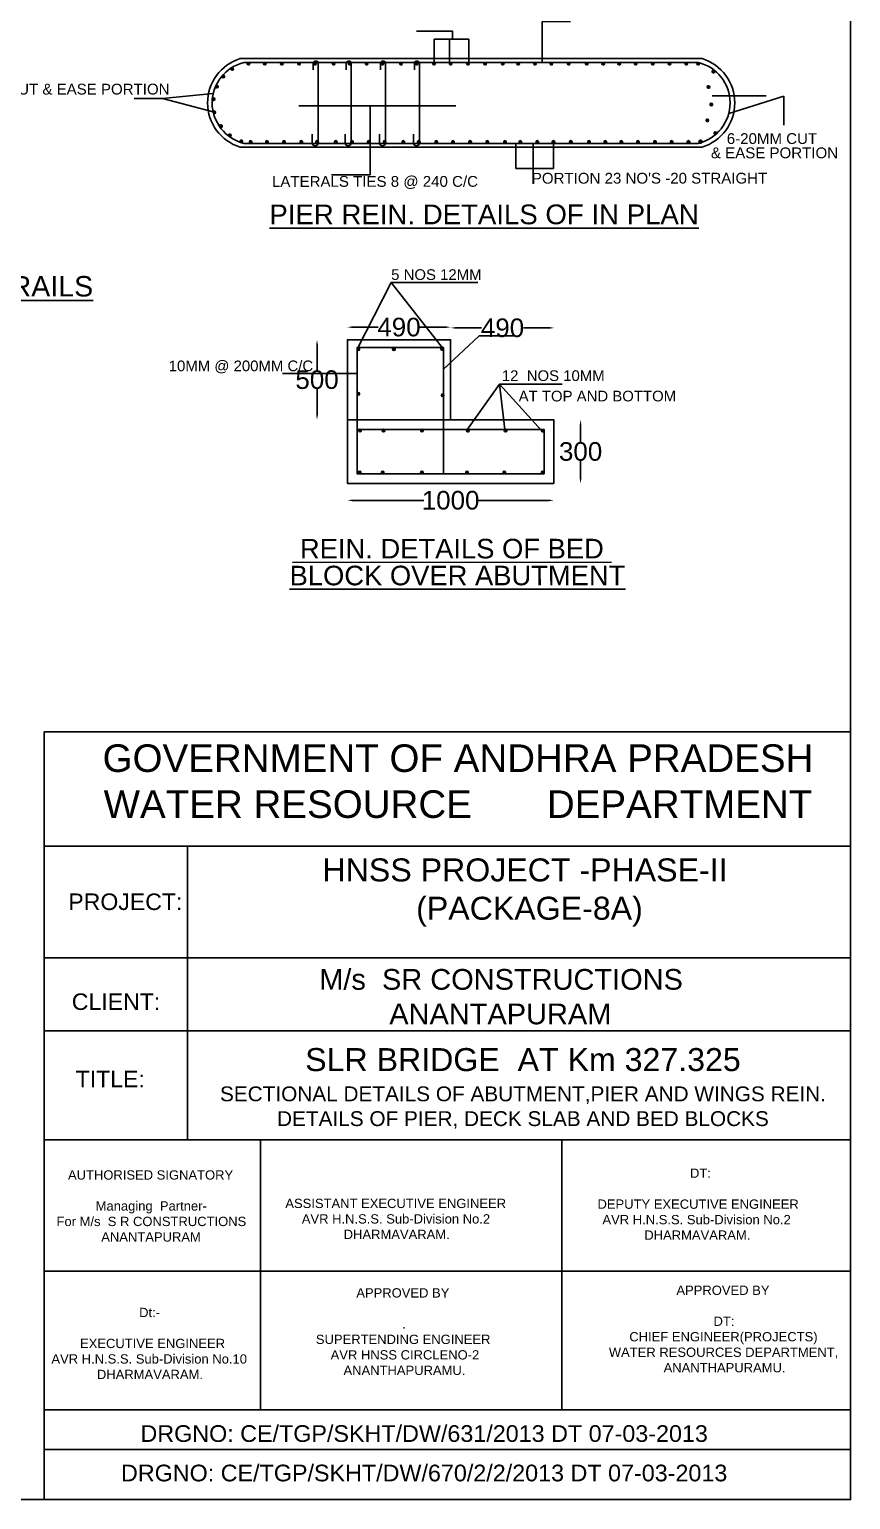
# Model space of a CAD drawing. Header units: inches. Extents: x 490680 to 509728, y -171190 to -158359.
# Drawn here: x 505311 to 509728, y -171190 to -163279 of the extents above; entities that cross this region are included whole.
import ezdxf

# ---------------------------------------------------------------- set-up
doc = ezdxf.new("R2010")
doc.units = ezdxf.units.IN
doc.header["$MEASUREMENT"] = 0
for name, color, linetype in [('DIMENSION', 7, 'Continuous'), ('DRAWING', 7, 'Continuous'), ('TEXT', 7, 'Continuous')]:
    doc.layers.add(name, color=color, linetype=linetype)
doc.styles.get("Standard").update_dxf_attribs({"font": 'arial.ttf'})
doc.dimstyles.new('ST100', dxfattribs={"dimtxt": 100, "dimasz": 25, "dimexe": 0, "dimexo": 300, "dimgap": 0.09, "dimtad": 0, "dimtih": 1, "dimtoh": 1, "dimdec": 0, "dimzin": 0, "dimdsep": 46, "dimtxsty": 'Standard', "dimcen": 0, "dimse1": 1, "dimse2": 1, "dimadec": 0, "dimazin": 0, "dimtfac": 1, "dimtdec": 0, "dimtofl": 0, "dimtmove": 0, "dimatfit": 3, "dimfxl": 2000, "dimtolj": 1, "dimtzin": 0, "dimarcsym": 0})

# ---------------------------------------------------------------- blocks, each defined once
blk = doc.blocks.new('*D102')
at = {"layer": 'Defpoints', "color": 0, "ltscale": 0.4, "transparency": 16777216}
for p in [(507021.5, -164949.5), (507576.8, -164881.5), (507576.8, -164949.5)]:
    blk.add_point(p, dxfattribs=at)
at = {"layer": 'DIMENSION', "color": 0, "lineweight": -2, "ltscale": 0.4, "transparency": 16777216}
for p, q in [((507046.5, -164881.5), (507186.7, -164881.5)), ((507551.8, -164881.5), (507411.5, -164881.5))]:
    blk.add_line(p, q, dxfattribs=at)
at = {"layer": 'DIMENSION', "color": 0, "ltscale": 0.4, "transparency": 16777216}
for points in [[(507046.5, -164877.3), (507046.5, -164885.7), (507021.5, -164881.5)], [(507551.8, -164877.3), (507551.8, -164885.7), (507576.8, -164881.5)]]:
    blk.add_solid(points, dxfattribs=at)
at = {"layer": 'DIMENSION', "color": 0, "ltscale": 0.4, "transparency": 16777216, "insert": (507299.1, -164881.5), "char_height": 100, "attachment_point": 5}
blk.add_mtext('\\A1;490', dxfattribs=at)
blk = doc.blocks.new('*D101')
at = {"layer": 'Defpoints', "color": 0, "ltscale": 0.4, "transparency": 16777216}
for p in [(507576.8, -164949.5), (508135.4, -164885.3), (508135.4, -164949.5)]:
    blk.add_point(p, dxfattribs=at)
at = {"layer": 'DIMENSION', "color": 0, "lineweight": -2, "ltscale": 0.4, "transparency": 16777216}
for p, q in [((507601.8, -164885.3), (507743.6, -164885.3)), ((508110.4, -164885.3), (507968.5, -164885.3))]:
    blk.add_line(p, q, dxfattribs=at)
at = {"layer": 'DIMENSION', "color": 0, "ltscale": 0.4, "transparency": 16777216}
for points in [[(507601.8, -164881.2), (507601.8, -164889.5), (507576.8, -164885.3)], [(508110.4, -164881.2), (508110.4, -164889.5), (508135.4, -164885.3)]]:
    blk.add_solid(points, dxfattribs=at)
at = {"layer": 'DIMENSION', "color": 0, "ltscale": 0.4, "transparency": 16777216, "insert": (507856.1, -164885.3), "char_height": 100, "attachment_point": 5}
blk.add_mtext('\\A1;490', dxfattribs=at)
blk = doc.blocks.new('*D103')
at = {"layer": 'Defpoints', "color": 0, "ltscale": 0.4, "transparency": 16777216}
for p in [(507021.5, -164949.5), (506858.3, -165379.3), (507021.5, -165379.3)]:
    blk.add_point(p, dxfattribs=at)
at = {"layer": 'DIMENSION', "color": 0, "lineweight": -2, "ltscale": 0.4, "transparency": 16777216}
for p, q in [((506858.3, -164974.5), (506858.3, -165113.2)), ((506858.3, -165354.3), (506858.3, -165215.5))]:
    blk.add_line(p, q, dxfattribs=at)
at = {"layer": 'DIMENSION', "color": 0, "ltscale": 0.4, "transparency": 16777216}
for points in [[(506854.1, -164974.5), (506862.4, -164974.5), (506858.3, -164949.5)], [(506854.1, -165354.3), (506862.4, -165354.3), (506858.3, -165379.3)]]:
    blk.add_solid(points, dxfattribs=at)
at = {"layer": 'DIMENSION', "color": 0, "ltscale": 0.4, "transparency": 16777216, "insert": (506858.3, -165164.4), "char_height": 100, "attachment_point": 5}
blk.add_mtext('\\A1;500', dxfattribs=at)
blk = doc.blocks.new('*D104')
at = {"layer": 'Defpoints', "color": 0, "ltscale": 0.4, "transparency": 16777216}
for p in [(507021.5, -165722.5), (508132, -165722.5), (508132, -165813.4)]:
    blk.add_point(p, dxfattribs=at)
at = {"layer": 'DIMENSION', "color": 0, "lineweight": -2, "ltscale": 0.4, "transparency": 16777216}
for p, q in [((507046.5, -165813.4), (507432.2, -165813.4)), ((508107, -165813.4), (507721.3, -165813.4))]:
    blk.add_line(p, q, dxfattribs=at)
at = {"layer": 'DIMENSION', "color": 0, "ltscale": 0.4, "transparency": 16777216}
for points in [[(507046.5, -165809.3), (507046.5, -165817.6), (507021.5, -165813.4)], [(508107, -165809.3), (508107, -165817.6), (508132, -165813.4)]]:
    blk.add_solid(points, dxfattribs=at)
at = {"layer": 'DIMENSION', "color": 0, "ltscale": 0.4, "transparency": 16777216, "insert": (507576.8, -165813.4), "char_height": 100, "attachment_point": 5}
blk.add_mtext('\\A1;1000', dxfattribs=at)
blk = doc.blocks.new('*D105')
at = {"layer": 'Defpoints', "color": 0, "ltscale": 0.4, "transparency": 16777216}
for p in [(508132, -165379.3), (508132, -165722.5), (508276.1, -165722.5)]:
    blk.add_point(p, dxfattribs=at)
at = {"layer": 'DIMENSION', "color": 0, "lineweight": -2, "ltscale": 0.4, "transparency": 16777216}
for p, q in [((508276.1, -165404.3), (508276.1, -165499.8)), ((508276.1, -165697.5), (508276.1, -165602))]:
    blk.add_line(p, q, dxfattribs=at)
at = {"layer": 'DIMENSION', "color": 0, "ltscale": 0.4, "transparency": 16777216}
for points in [[(508271.9, -165404.3), (508280.2, -165404.3), (508276.1, -165379.3)], [(508271.9, -165697.5), (508280.2, -165697.5), (508276.1, -165722.5)]]:
    blk.add_solid(points, dxfattribs=at)
at = {"layer": 'DIMENSION', "color": 0, "ltscale": 0.4, "transparency": 16777216, "insert": (508276.1, -165550.9), "char_height": 100, "attachment_point": 5}
blk.add_mtext('\\A1;300', dxfattribs=at)

msp = doc.modelspace()

# ---------------------------------------------------------------- hatches: boundary and pattern name
at = {"layer": 'DRAWING', "ltscale": 0.4}
h = msp.add_hatch(dxfattribs=at)
h.set_pattern_fill('ANSI31', color=256, scale=0.966288, style=0)
h.set_pattern_definition([(45, (42439.67637, -7077.25086), (-0.08540857596, 0.08540857596), [])])
h.paths.add_polyline_path([(506360.7, -163532.3, 1), (506347.2, -163532.3, 1)])
h = msp.add_hatch(dxfattribs=at)
h.set_pattern_fill('ANSI31', color=256, scale=0.966288, style=0)
h.set_pattern_definition([(45, (42487.99075, -7036.66677), (-0.08540857596, 0.08540857596), [])])
h.paths.add_polyline_path([(506409, -163491.7, 1), (506395.5, -163491.7, 1)])
h = msp.add_hatch(dxfattribs=at)
h.set_pattern_fill('ANSI31', color=256, scale=0.966288, style=0)
h.set_pattern_definition([(45, (42574.95665, -7008.64443), (-0.08540857596, 0.08540857596), [])])
h.paths.add_polyline_path([(506496, -163463.7, 1), (506482.4, -163463.7, 1)])
h = msp.add_hatch(dxfattribs=at)
h.set_pattern_fill('ANSI31', color=256, scale=0.966288, style=0)
h.set_pattern_definition([(45, (42662.88883, -7008.64443), (-0.08540857596, 0.08540857596), [])])
h.paths.add_polyline_path([(506583.9, -163463.7, 1), (506570.4, -163463.7, 1)])
h = msp.add_hatch(dxfattribs=at)
h.set_pattern_fill('ANSI31', color=256, scale=0.966288, style=0)
h.set_pattern_definition([(45, (42754.68617, -7008.64443), (-0.08540857596, 0.08540857596), [])])
h.paths.add_polyline_path([(506675.7, -163463.7, 1), (506662.2, -163463.7, 1)])
h = msp.add_hatch(dxfattribs=at)
h.set_pattern_fill('ANSI31', color=256, scale=0.966288, style=0)
h.set_pattern_definition([(45, (42847.44979, -7008.64443), (-0.08540857596, 0.08540857596), [])])
h.paths.add_polyline_path([(506768.5, -163463.7, 1), (506754.9, -163463.7, 1)])
h = msp.add_hatch(dxfattribs=at)
h.set_pattern_fill('ANSI31', color=256, scale=0.966288, style=0)
h.set_pattern_definition([(45, (42932.48311, -7008.64443), (-0.08540857596, 0.08540857596), [])])
h.paths.add_polyline_path([(506853.5, -163463.7, 1), (506840, -163463.7, 1)])
h = msp.add_hatch(dxfattribs=at)
h.set_pattern_fill('ANSI31', color=256, scale=0.966288, style=0)
h.set_pattern_definition([(45, (43032.97703, -7008.64443), (-0.08540857596, 0.08540857596), [])])
h.paths.add_polyline_path([(506954, -163463.7, 1), (506940.5, -163463.7, 1)])
h = msp.add_hatch(dxfattribs=at)
h.set_pattern_fill('ANSI31', color=256, scale=0.966288, style=0)
h.set_pattern_definition([(45, (43119.94293, -7008.64443), (-0.08540857596, 0.08540857596), [])])
h.paths.add_polyline_path([(507041, -163463.7, 1), (507027.4, -163463.7, 1)])
h = msp.add_hatch(dxfattribs=at)
h.set_pattern_fill('ANSI31', color=256, scale=0.966288, style=0)
h.set_pattern_definition([(45, (43210.77397, -7008.64443), (-0.08540857596, 0.08540857596), [])])
h.paths.add_polyline_path([(507131.8, -163463.7, 1), (507118.3, -163463.7, 1)])
h = msp.add_hatch(dxfattribs=at)
h.set_pattern_fill('ANSI31', color=256, scale=0.966288, style=0)
h.set_pattern_definition([(45, (43295.8073, -7008.64443), (-0.08540857596, 0.08540857596), [])])
h.paths.add_polyline_path([(507216.8, -163463.7, 1), (507203.3, -163463.7, 1)])
h = msp.add_hatch(dxfattribs=at)
h.set_pattern_fill('ANSI31', color=256, scale=0.966288, style=0)
h.set_pattern_definition([(45, (43395.81808, -7008.64443), (-0.08540857596, 0.08540857596), [])])
h.paths.add_polyline_path([(507316.8, -163463.7, 1), (507303.3, -163463.7, 1)])
h = msp.add_hatch(dxfattribs=at)
h.set_pattern_fill('ANSI31', color=256, scale=0.966288, style=0)
h.set_pattern_definition([(45, (43479.88511, -7008.64443), (-0.08540857596, 0.08540857596), [])])
h.paths.add_polyline_path([(507400.9, -163463.7, 1), (507387.4, -163463.7, 1)])
h = msp.add_hatch(dxfattribs=at)
h.set_pattern_fill('ANSI31', color=256, scale=0.966288, style=0)
h.set_pattern_definition([(45, (43573.61502, -7008.64443), (-0.08540857596, 0.08540857596), [])])
h.paths.add_polyline_path([(507494.6, -163463.7, 1), (507481.1, -163463.7, 1)])
h = msp.add_hatch(dxfattribs=at)
h.set_pattern_fill('ANSI31', color=256, scale=0.966288, style=0)
h.set_pattern_definition([(45, (43662.99663, -7008.64443), (-0.08540857596, 0.08540857596), [])])
h.paths.add_polyline_path([(507584, -163463.7, 1), (507570.5, -163463.7, 1)])
h = msp.add_hatch(dxfattribs=at)
h.set_pattern_fill('ANSI31', color=256, scale=0.966288, style=0)
h.set_pattern_definition([(45, (43755.76026, -7008.64443), (-0.08540857596, 0.08540857596), [])])
h.paths.add_polyline_path([(507676.8, -163463.7, 1), (507663.3, -163463.7, 1)])
h = msp.add_hatch(dxfattribs=at)
h.set_pattern_fill('ANSI31', color=256, scale=0.966288, style=0)
h.set_pattern_definition([(45, (43848.04073, -7008.64443), (-0.08540857596, 0.08540857596), [])])
h.paths.add_polyline_path([(507769.1, -163463.7, 1), (507755.5, -163463.7, 1)])
h = msp.add_hatch(dxfattribs=at)
h.set_pattern_fill('ANSI31', color=256, scale=0.966288, style=0)
h.set_pattern_definition([(45, (43943.22008, -7008.64443), (-0.08540857596, 0.08540857596), [])])
h.paths.add_polyline_path([(507864.2, -163463.7, 1), (507850.7, -163463.7, 1)])
h = msp.add_hatch(dxfattribs=at)
h.set_pattern_fill('ANSI31', color=256, scale=0.966288, style=0)
h.set_pattern_definition([(45, (44025.83768, -7008.64443), (-0.08540857596, 0.08540857596), [])])
h.paths.add_polyline_path([(507946.9, -163463.7, 1), (507933.3, -163463.7, 1)])
h = msp.add_hatch(dxfattribs=at)
h.set_pattern_fill('ANSI31', color=256, scale=0.966288, style=0)
h.set_pattern_definition([(45, (44116.66872, -7008.64443), (-0.08540857596, 0.08540857596), [])])
h.paths.add_polyline_path([(508037.7, -163463.7, 1), (508024.2, -163463.7, 1)])
h = msp.add_hatch(dxfattribs=at)
h.set_pattern_fill('ANSI31', color=256, scale=0.966288, style=0)
h.set_pattern_definition([(45, (44204.11776, -7008.64443), (-0.08540857596, 0.08540857596), [])])
h.paths.add_polyline_path([(508125.1, -163463.7, 1), (508111.6, -163463.7, 1)])
h = msp.add_hatch(dxfattribs=at)
h.set_pattern_fill('ANSI31', color=256, scale=0.966288, style=0)
h.set_pattern_definition([(45, (44297.36453, -7008.64443), (-0.08540857596, 0.08540857596), [])])
h.paths.add_polyline_path([(508218.4, -163463.7, 1), (508204.9, -163463.7, 1)])
h = msp.add_hatch(dxfattribs=at)
h.set_pattern_fill('ANSI31', color=256, scale=0.966288, style=0)
h.set_pattern_definition([(45, (44394.95959, -7008.64443), (-0.08540857596, 0.08540857596), [])])
h.paths.add_polyline_path([(508316, -163463.7, 1), (508302.5, -163463.7, 1)])
h = msp.add_hatch(dxfattribs=at)
h.set_pattern_fill('ANSI31', color=256, scale=0.966288, style=0)
h.set_pattern_definition([(45, (44483.37492, -7008.64443), (-0.08540857596, 0.08540857596), [])])
h.paths.add_polyline_path([(508404.4, -163463.7, 1), (508390.9, -163463.7, 1)])
h = msp.add_hatch(dxfattribs=at)
h.set_pattern_fill('ANSI31', color=256, scale=0.966288, style=0)
h.set_pattern_definition([(45, (44569.37453, -7008.64443), (-0.08540857596, 0.08540857596), [])])
h.paths.add_polyline_path([(508490.4, -163463.7, 1), (508476.9, -163463.7, 1)])
h = msp.add_hatch(dxfattribs=at)
h.set_pattern_fill('ANSI31', color=256, scale=0.966288, style=0)
h.set_pattern_definition([(45, (44658.273, -7008.64443), (-0.08540857596, 0.08540857596), [])])
h.paths.add_polyline_path([(508579.3, -163463.7, 1), (508565.8, -163463.7, 1)])
h = msp.add_hatch(dxfattribs=at)
h.set_pattern_fill('ANSI31', color=256, scale=0.966288, style=0)
h.set_pattern_definition([(45, (44750.07033, -7008.64443), (-0.08540857596, 0.08540857596), [])])
h.paths.add_polyline_path([(508671.1, -163463.7, 1), (508657.6, -163463.7, 1)])
h = msp.add_hatch(dxfattribs=at)
h.set_pattern_fill('ANSI31', color=256, scale=0.966288, style=0)
h.set_pattern_definition([(45, (44839.93509, -7008.64443), (-0.08540857596, 0.08540857596), [])])
h.paths.add_polyline_path([(508761, -163463.7, 1), (508747.4, -163463.7, 1)])
h = msp.add_hatch(dxfattribs=at)
h.set_pattern_fill('ANSI31', color=256, scale=0.966288, style=0)
h.set_pattern_definition([(45, (44930.28299, -7008.64443), (-0.08540857596, 0.08540857596), [])])
h.paths.add_polyline_path([(508851.3, -163463.7, 1), (508837.8, -163463.7, 1)])
h = msp.add_hatch(dxfattribs=at)
h.set_pattern_fill('ANSI31', color=256, scale=0.966288, style=0)
h.set_pattern_definition([(45, (44994.54113, -7008.64443), (-0.08540857596, 0.08540857596), [])])
h.paths.add_polyline_path([(508915.6, -163463.7, 1), (508902, -163463.7, 1)])
h = msp.add_hatch(dxfattribs=at)
h.set_pattern_fill('ANSI31', color=256, scale=0.966288, style=0)
h.set_pattern_definition([(45, (45076.19244, -7051.16109), (-0.08540857596, 0.08540857596), [])])
h.paths.add_polyline_path([(508997.2, -163506.2, 1), (508983.7, -163506.2, 1)])
h = msp.add_hatch(dxfattribs=at)
h.set_pattern_fill('ANSI31', color=256, scale=0.966288, style=0)
h.set_pattern_definition([(45, (42405.8563, -7131.84612), (-0.08540857596, 0.08540857596), [])])
h.paths.add_polyline_path([(506326.9, -163586.9, 1), (506313.3, -163586.9, 1)])
h = msp.add_hatch(dxfattribs=at)
h.set_pattern_fill('ANSI31', color=256, scale=0.966288, style=0)
h.set_pattern_definition([(45, (45049.81601, -7134.39589), (-0.08540857596, 0.08540857596), [])])
h.paths.add_polyline_path([(508970.8, -163589.4, 1), (508957.3, -163589.4, 1)])
h = msp.add_hatch(dxfattribs=at)
h.set_pattern_fill('ANSI31', color=256, scale=0.966288, style=0)
h.set_pattern_definition([(45, (42387.01368, -7199.48626), (-0.08540857596, 0.08540857596), [])])
h.paths.add_polyline_path([(506308, -163654.5, 1), (506294.5, -163654.5, 1)])
h = msp.add_hatch(dxfattribs=at)
h.set_pattern_fill('ANSI31', color=256, scale=0.966288, style=0)
h.set_pattern_definition([(45, (45064.79347, -7228.1258), (-0.08540857596, 0.08540857596), [])])
h.paths.add_polyline_path([(508985.8, -163683.2, 1), (508972.3, -163683.2, 1)])
h = msp.add_hatch(dxfattribs=at)
h.set_pattern_fill('ANSI31', color=256, scale=0.966288, style=0)
h.set_pattern_definition([(45, (42391.84512, -7270.5084), (-0.08540857596, 0.08540857596), [])])
h.paths.add_polyline_path([(506312.9, -163725.5, 1), (506299.3, -163725.5, 1)])
h = msp.add_hatch(dxfattribs=at)
h.set_pattern_fill('ANSI31', color=256, scale=0.966288, style=0)
h.set_pattern_definition([(45, (45043.53514, -7313.64227), (-0.08540857596, 0.08540857596), [])])
h.paths.add_polyline_path([(508964.6, -163768.7, 1), (508951, -163768.7, 1)])
h = msp.add_hatch(dxfattribs=at)
h.set_pattern_fill('ANSI31', color=256, scale=0.966288, style=0)
h.set_pattern_definition([(45, (42426.63148, -7344.42942), (-0.08540857596, 0.08540857596), [])])
h.paths.add_polyline_path([(506347.7, -163799.5, 1), (506334.1, -163799.5, 1)])
h = msp.add_hatch(dxfattribs=at)
h.set_pattern_fill('ANSI31', color=256, scale=0.966288, style=0)
h.set_pattern_definition([(45, (42474.94587, -7393.71009), (-0.08540857596, 0.08540857596), [])])
h.paths.add_polyline_path([(506396, -163848.7, 1), (506382.4, -163848.7, 1)])
h = msp.add_hatch(dxfattribs=at)
h.set_pattern_fill('ANSI31', color=256, scale=0.966288, style=0)
h.set_pattern_definition([(45, (45086.33846, -7382.11464), (-0.08540857596, 0.08540857596), [])])
h.paths.add_polyline_path([(509007.4, -163837.1, 1), (508993.8, -163837.1, 1)])
h = msp.add_hatch(dxfattribs=at)
h.set_pattern_fill('ANSI31', color=256, scale=0.966288, style=0)
h.set_pattern_definition([(45, (42537.27143, -7426.08073), (-0.08540857596, 0.08540857596), [])])
h.paths.add_polyline_path([(506458.3, -163881.1, 1), (506444.8, -163881.1, 1)])
h = msp.add_hatch(dxfattribs=at)
h.set_pattern_fill('ANSI31', color=256, scale=0.966288, style=0)
h.set_pattern_definition([(45, (42587.03524, -7429.46274), (-0.08540857596, 0.08540857596), [])])
h.paths.add_polyline_path([(506508.1, -163884.5, 1), (506494.5, -163884.5, 1)])
h = msp.add_hatch(dxfattribs=at)
h.set_pattern_fill('ANSI31', color=256, scale=0.966288, style=0)
h.set_pattern_definition([(45, (42674.96743, -7429.46274), (-0.08540857596, 0.08540857596), [])])
h.paths.add_polyline_path([(506596, -163884.5, 1), (506582.5, -163884.5, 1)])
h = msp.add_hatch(dxfattribs=at)
h.set_pattern_fill('ANSI31', color=256, scale=0.966288, style=0)
h.set_pattern_definition([(45, (42766.76476, -7429.46274), (-0.08540857596, 0.08540857596), [])])
h.paths.add_polyline_path([(506687.8, -163884.5, 1), (506674.3, -163884.5, 1)])
h = msp.add_hatch(dxfattribs=at)
h.set_pattern_fill('ANSI31', color=256, scale=0.966288, style=0)
h.set_pattern_definition([(45, (42859.52838, -7429.46274), (-0.08540857596, 0.08540857596), [])])
h.paths.add_polyline_path([(506780.5, -163884.5, 1), (506767, -163884.5, 1)])
h = msp.add_hatch(dxfattribs=at)
h.set_pattern_fill('ANSI31', color=256, scale=0.966288, style=0)
h.set_pattern_definition([(45, (42944.5617, -7429.46274), (-0.08540857596, 0.08540857596), [])])
h.paths.add_polyline_path([(506865.6, -163884.5, 1), (506852.1, -163884.5, 1)])
h = msp.add_hatch(dxfattribs=at)
h.set_pattern_fill('ANSI31', color=256, scale=0.966288, style=0)
h.set_pattern_definition([(45, (43045.05563, -7429.46274), (-0.08540857596, 0.08540857596), [])])
h.paths.add_polyline_path([(506966.1, -163884.5, 1), (506952.5, -163884.5, 1)])
h = msp.add_hatch(dxfattribs=at)
h.set_pattern_fill('ANSI31', color=256, scale=0.966288, style=0)
h.set_pattern_definition([(45, (43132.02152, -7429.46274), (-0.08540857596, 0.08540857596), [])])
h.paths.add_polyline_path([(507053, -163884.5, 1), (507039.5, -163884.5, 1)])
h = msp.add_hatch(dxfattribs=at)
h.set_pattern_fill('ANSI31', color=256, scale=0.966288, style=0)
h.set_pattern_definition([(45, (43222.85257, -7429.46274), (-0.08540857596, 0.08540857596), [])])
h.paths.add_polyline_path([(507143.9, -163884.5, 1), (507130.3, -163884.5, 1)])
h = msp.add_hatch(dxfattribs=at)
h.set_pattern_fill('ANSI31', color=256, scale=0.966288, style=0)
h.set_pattern_definition([(45, (43307.88589, -7429.46274), (-0.08540857596, 0.08540857596), [])])
h.paths.add_polyline_path([(507228.9, -163884.5, 1), (507215.4, -163884.5, 1)])
h = msp.add_hatch(dxfattribs=at)
h.set_pattern_fill('ANSI31', color=256, scale=0.966288, style=0)
h.set_pattern_definition([(45, (43407.89667, -7429.46274), (-0.08540857596, 0.08540857596), [])])
h.paths.add_polyline_path([(507328.9, -163884.5, 1), (507315.4, -163884.5, 1)])
h = msp.add_hatch(dxfattribs=at)
h.set_pattern_fill('ANSI31', color=256, scale=0.966288, style=0)
h.set_pattern_definition([(45, (43491.9637, -7429.46274), (-0.08540857596, 0.08540857596), [])])
h.paths.add_polyline_path([(507413, -163884.5, 1), (507399.5, -163884.5, 1)])
h = msp.add_hatch(dxfattribs=at)
h.set_pattern_fill('ANSI31', color=256, scale=0.966288, style=0)
h.set_pattern_definition([(45, (43585.69361, -7429.46274), (-0.08540857596, 0.08540857596), [])])
h.paths.add_polyline_path([(507506.7, -163884.5, 1), (507493.2, -163884.5, 1)])
h = msp.add_hatch(dxfattribs=at)
h.set_pattern_fill('ANSI31', color=256, scale=0.966288, style=0)
h.set_pattern_definition([(45, (43675.07523, -7429.46274), (-0.08540857596, 0.08540857596), [])])
h.paths.add_polyline_path([(507596.1, -163884.5, 1), (507582.6, -163884.5, 1)])
h = msp.add_hatch(dxfattribs=at)
h.set_pattern_fill('ANSI31', color=256, scale=0.966288, style=0)
h.set_pattern_definition([(45, (43767.83885, -7429.46274), (-0.08540857596, 0.08540857596), [])])
h.paths.add_polyline_path([(507688.9, -163884.5, 1), (507675.3, -163884.5, 1)])
h = msp.add_hatch(dxfattribs=at)
h.set_pattern_fill('ANSI31', color=256, scale=0.966288, style=0)
h.set_pattern_definition([(45, (43860.11933, -7429.46274), (-0.08540857596, 0.08540857596), [])])
h.paths.add_polyline_path([(507781.1, -163884.5, 1), (507767.6, -163884.5, 1)])
h = msp.add_hatch(dxfattribs=at)
h.set_pattern_fill('ANSI31', color=256, scale=0.966288, style=0)
h.set_pattern_definition([(45, (43955.29867, -7429.46274), (-0.08540857596, 0.08540857596), [])])
h.paths.add_polyline_path([(507876.3, -163884.5, 1), (507862.8, -163884.5, 1)])
h = msp.add_hatch(dxfattribs=at)
h.set_pattern_fill('ANSI31', color=256, scale=0.966288, style=0)
h.set_pattern_definition([(45, (44037.91627, -7429.46274), (-0.08540857596, 0.08540857596), [])])
h.paths.add_polyline_path([(507958.9, -163884.5, 1), (507945.4, -163884.5, 1)])
h = msp.add_hatch(dxfattribs=at)
h.set_pattern_fill('ANSI31', color=256, scale=0.966288, style=0)
h.set_pattern_definition([(45, (44128.74732, -7429.46274), (-0.08540857596, 0.08540857596), [])])
h.paths.add_polyline_path([(508049.8, -163884.5, 1), (508036.2, -163884.5, 1)])
h = msp.add_hatch(dxfattribs=at)
h.set_pattern_fill('ANSI31', color=256, scale=0.966288, style=0)
h.set_pattern_definition([(45, (44216.19636, -7429.46274), (-0.08540857596, 0.08540857596), [])])
h.paths.add_polyline_path([(508137.2, -163884.5, 1), (508123.7, -163884.5, 1)])
h = msp.add_hatch(dxfattribs=at)
h.set_pattern_fill('ANSI31', color=256, scale=0.966288, style=0)
h.set_pattern_definition([(45, (44309.44313, -7429.46274), (-0.08540857596, 0.08540857596), [])])
h.paths.add_polyline_path([(508230.5, -163884.5, 1), (508216.9, -163884.5, 1)])
h = msp.add_hatch(dxfattribs=at)
h.set_pattern_fill('ANSI31', color=256, scale=0.966288, style=0)
h.set_pattern_definition([(45, (44407.03819, -7429.46274), (-0.08540857596, 0.08540857596), [])])
h.paths.add_polyline_path([(508328.1, -163884.5, 1), (508314.5, -163884.5, 1)])
h = msp.add_hatch(dxfattribs=at)
h.set_pattern_fill('ANSI31', color=256, scale=0.966288, style=0)
h.set_pattern_definition([(45, (44495.45351, -7429.46274), (-0.08540857596, 0.08540857596), [])])
h.paths.add_polyline_path([(508416.5, -163884.5, 1), (508402.9, -163884.5, 1)])
h = msp.add_hatch(dxfattribs=at)
h.set_pattern_fill('ANSI31', color=256, scale=0.966288, style=0)
h.set_pattern_definition([(45, (44581.45312, -7429.46274), (-0.08540857596, 0.08540857596), [])])
h.paths.add_polyline_path([(508502.5, -163884.5, 1), (508488.9, -163884.5, 1)])
h = msp.add_hatch(dxfattribs=at)
h.set_pattern_fill('ANSI31', color=256, scale=0.966288, style=0)
h.set_pattern_definition([(45, (44670.35159, -7429.46274), (-0.08540857596, 0.08540857596), [])])
h.paths.add_polyline_path([(508591.4, -163884.5, 1), (508577.8, -163884.5, 1)])
h = msp.add_hatch(dxfattribs=at)
h.set_pattern_fill('ANSI31', color=256, scale=0.966288, style=0)
h.set_pattern_definition([(45, (44762.14893, -7429.46274), (-0.08540857596, 0.08540857596), [])])
h.paths.add_polyline_path([(508683.2, -163884.5, 1), (508669.6, -163884.5, 1)])
h = msp.add_hatch(dxfattribs=at)
h.set_pattern_fill('ANSI31', color=256, scale=0.966288, style=0)
h.set_pattern_definition([(45, (44852.01369, -7429.46274), (-0.08540857596, 0.08540857596), [])])
h.paths.add_polyline_path([(508773, -163884.5, 1), (508759.5, -163884.5, 1)])
h = msp.add_hatch(dxfattribs=at)
h.set_pattern_fill('ANSI31', color=256, scale=0.966288, style=0)
h.set_pattern_definition([(45, (44942.36159, -7429.46274), (-0.08540857596, 0.08540857596), [])])
h.paths.add_polyline_path([(508863.4, -163884.5, 1), (508849.9, -163884.5, 1)])
h = msp.add_hatch(dxfattribs=at)
h.set_pattern_fill('ANSI31', color=256, scale=0.966288, style=0)
h.set_pattern_definition([(45, (45006.61972, -7429.46274), (-0.08540857596, 0.08540857596), [])])
h.paths.add_polyline_path([(508927.6, -163884.5, 1), (508914.1, -163884.5, 1)])
h = msp.add_hatch(dxfattribs=at)
h.set_pattern_fill('ANSI31', color=256, scale=0.966288, style=0)
h.set_pattern_definition([(45, (45007.10287, -7426.56387), (-0.08540857596, 0.08540857596), [])])
h.paths.add_polyline_path([(508928.1, -163881.6, 1), (508914.6, -163881.6, 1)])
h = msp.add_hatch(dxfattribs=at)
h.set_pattern_fill('ANSI31', color=256, scale=0.957328, style=0)
h.set_pattern_definition([(45, (47467.88017, -9995.93621), (-0.084616603503, 0.084616603503), [])])
h.paths.add_polyline_path([(507087.1, -165000.2, 1), (507073.7, -165000.2, 1)])
h = msp.add_hatch(dxfattribs=at)
h.set_pattern_fill('ANSI31', color=256, scale=0.957328, style=0)
h.set_pattern_definition([(45, (47658.86703, -9995.45754), (-0.084616603503, 0.084616603503), [])])
h.paths.add_polyline_path([(507278.1, -164999.7, 1), (507264.7, -164999.7, 1)])
h = msp.add_hatch(dxfattribs=at)
h.set_pattern_fill('ANSI31', color=256, scale=0.957328, style=0)
h.set_pattern_definition([(45, (47918.78147, -9994.97888), (-0.084616603503, 0.084616603503), [])])
h.paths.add_polyline_path([(507538, -164999.2, 1), (507524.6, -164999.2, 1)])
h = msp.add_hatch(dxfattribs=at)
h.set_pattern_fill('ANSI31', color=256, scale=0.957328, style=0)
h.set_pattern_definition([(45, (47467.88017, -10235.74677), (-0.084616603503, 0.084616603503), [])])
h.paths.add_polyline_path([(507087.1, -165240, 1), (507073.7, -165240, 1)])
h = msp.add_hatch(dxfattribs=at)
h.set_pattern_fill('ANSI31', color=256, scale=0.957328, style=0)
h.set_pattern_definition([(45, (47921.65345, -10243.40539), (-0.084616603503, 0.084616603503), [])])
h.paths.add_polyline_path([(507540.9, -165247.7, 1), (507527.4, -165247.7, 1)])
h = msp.add_hatch(dxfattribs=at)
h.set_pattern_fill('ANSI31', color=256, scale=0.957328, style=0)
h.set_pattern_definition([(45, (47477.21758, -10432.99445), (-0.084616603503, 0.084616603503), [])])
h.paths.add_polyline_path([(507096.4, -165437.3, 1), (507083, -165437.3, 1)])
h = msp.add_hatch(dxfattribs=at)
h.set_pattern_fill('ANSI31', color=256, scale=0.957328, style=0)
h.set_pattern_definition([(45, (47603.58482, -10433.47312), (-0.084616603503, 0.084616603503), [])])
h.paths.add_polyline_path([(507222.8, -165437.7, 1), (507209.4, -165437.7, 1)])
h = msp.add_hatch(dxfattribs=at)
h.set_pattern_fill('ANSI31', color=256, scale=0.957328, style=0)
h.set_pattern_definition([(45, (47810.36758, -10433.47312), (-0.084616603503, 0.084616603503), [])])
h.paths.add_polyline_path([(507429.6, -165437.7, 1), (507416.2, -165437.7, 1)])
h = msp.add_hatch(dxfattribs=at)
h.set_pattern_fill('ANSI31', color=256, scale=0.957328, style=0)
h.set_pattern_definition([(45, (48056.87944, -10434.43044), (-0.084616603503, 0.084616603503), [])])
h.paths.add_polyline_path([(507676.1, -165438.7, 1), (507662.7, -165438.7, 1)])
h = msp.add_hatch(dxfattribs=at)
h.set_pattern_fill('ANSI31', color=256, scale=0.957328, style=0)
h.set_pattern_definition([(45, (48259.83288, -10432.99445), (-0.084616603503, 0.084616603503), [])])
h.paths.add_polyline_path([(507879, -165437.3, 1), (507865.6, -165437.3, 1)])
h = msp.add_hatch(dxfattribs=at)
h.set_pattern_fill('ANSI31', color=256, scale=0.957328, style=0)
h.set_pattern_definition([(45, (48460.39301, -10433.95178), (-0.084616603503, 0.084616603503), [])])
h.paths.add_polyline_path([(508079.6, -165438.2, 1), (508066.2, -165438.2, 1)])
h = msp.add_hatch(dxfattribs=at)
h.set_pattern_fill('ANSI31', color=256, scale=0.957328, style=0)
h.set_pattern_definition([(45, (47475.53879, -10659.36422), (-0.084616603503, 0.084616603503), [])])
h.paths.add_polyline_path([(507094.7, -165663.6, 1), (507081.3, -165663.6, 1)])
h = msp.add_hatch(dxfattribs=at)
h.set_pattern_fill('ANSI31', color=256, scale=0.957328, style=0)
h.set_pattern_definition([(45, (47599.03405, -10659.36422), (-0.084616603503, 0.084616603503), [])])
h.paths.add_polyline_path([(507218.2, -165663.6, 1), (507204.8, -165663.6, 1)])
h = msp.add_hatch(dxfattribs=at)
h.set_pattern_fill('ANSI31', color=256, scale=0.957328, style=0)
h.set_pattern_definition([(45, (47809.88892, -10659.40243), (-0.084616603503, 0.084616603503), [])])
h.paths.add_polyline_path([(507429.1, -165663.7, 1), (507415.7, -165663.7, 1)])
h = msp.add_hatch(dxfattribs=at)
h.set_pattern_fill('ANSI31', color=256, scale=0.957328, style=0)
h.set_pattern_definition([(45, (48052.57146, -10659.40243), (-0.084616603503, 0.084616603503), [])])
h.paths.add_polyline_path([(507671.8, -165663.7, 1), (507658.4, -165663.7, 1)])
h = msp.add_hatch(dxfattribs=at)
h.set_pattern_fill('ANSI31', color=256, scale=0.957328, style=0)
h.set_pattern_definition([(45, (48253.13159, -10659.40243), (-0.084616603503, 0.084616603503), [])])
h.paths.add_polyline_path([(507872.3, -165663.7, 1), (507858.9, -165663.7, 1)])
h = msp.add_hatch(dxfattribs=at)
h.set_pattern_fill('ANSI31', color=256, scale=0.957328, style=0)
h.set_pattern_definition([(45, (48459.43569, -10659.40243), (-0.084616603503, 0.084616603503), [])])
h.paths.add_polyline_path([(508078.6, -165663.7, 1), (508065.2, -165663.7, 1)])

# ---------------------------------------------------------------- linework, layer by layer
at = {"layer": 'DIMENSION', "ltscale": 0.4}
for points in [[(506837.6, -163456.9), (506837.6, -163496.5)], [(506864.6, -163456.9), (506864.6, -163892.2)], [(507015.4, -163456.9), (507015.4, -163496.5)], [(507042.4, -163456.9), (507042.4, -163892.2)], [(507199.9, -163456.9), (507199.9, -163496.5)], [(507227, -163456.9), (507227, -163892.2)], [(507382.1, -163456.9), (507382.1, -163496.5)], [(507409.1, -163456.9), (507409.1, -163892.2)], [(506832.2, -163842.5), (506832.2, -163892.2)], [(507010, -163842.5), (507010, -163892.2)], [(507194.6, -163842.5), (507194.6, -163892.2)], [(507376.7, -163842.5), (507376.7, -163892.2)]]:
    msp.add_lwpolyline(points, dxfattribs=at)
for centre, radius, start, end in [((506851.1, -163467.1), 16.9, 36.8699, 143.1301), ((507028.9, -163467.1), 16.9, 36.8699, 143.1301), ((507213.4, -163467.1), 16.9, 36.8699, 143.1301), ((507395.6, -163467.1), 16.9, 36.8699, 143.1301), ((506848.4, -163888.7), 16.6, 192.25688, 347.74312), ((507026.2, -163888.7), 16.6, 192.25688, 347.74312), ((507210.8, -163888.7), 16.6, 192.25688, 347.74312), ((507392.9, -163888.7), 16.6, 192.25688, 347.74312)]:
    msp.add_arc(centre, radius, start, end, dxfattribs=at)
at = {"layer": 'DRAWING', "ltscale": 0.4}
for p, q in [((506445.2, -163436.1), (508929.6, -163436.1)), ((506466, -163456.9), (508908.8, -163456.9)), ((508929.6, -163913), (506445.2, -163913)), ((508908.8, -163892.2), (506466, -163892.2))]:
    msp.add_line(p, q, dxfattribs=at)
for points in [[(509728.5, -158359), (490679.5, -158359), (490679.5, -171190.5), (509728.5, -171190.5)], [(507021.5, -165379.3), (508132, -165379.3), (508132, -165722.5), (507021.5, -165722.5)], [(507073.7, -165431.5), (508079.8, -165431.5), (508079.8, -165670.3), (507073.7, -165670.3)]]:
    msp.add_lwpolyline(points, close=True, dxfattribs=at)
for points in [[(507576.8, -165379.3), (507576.8, -164949.5), (507021.5, -164949.5), (507021.5, -165379.3)], [(507073.7, -165431.5), (507073.7, -164991.6), (507539.4, -164991.6), (507539.4, -165670.3)]]:
    msp.add_lwpolyline(points, dxfattribs=at)
for centre, radius in [((506353.9, -163532.3), 6.76), ((506402.2, -163491.7), 6.76), ((506489.2, -163463.7), 6.76), ((506577.1, -163463.7), 6.76), ((506668.9, -163463.7), 6.76), ((506761.7, -163463.7), 6.76), ((506846.7, -163463.7), 6.76), ((506947.2, -163463.7), 6.76), ((507034.2, -163463.7), 6.76), ((507125, -163463.7), 6.76), ((507210.1, -163463.7), 6.76), ((507310.1, -163463.7), 6.76), ((507394.1, -163463.7), 6.76), ((507487.9, -163463.7), 6.76), ((507577.3, -163463.7), 6.76), ((507670, -163463.7), 6.76), ((507762.3, -163463.7), 6.76), ((507857.5, -163463.7), 6.76), ((507940.1, -163463.7), 6.76), ((508030.9, -163463.7), 6.76), ((508118.4, -163463.7), 6.76), ((508211.6, -163463.7), 6.76), ((508309.2, -163463.7), 6.76), ((508397.6, -163463.7), 6.76), ((508483.6, -163463.7), 6.76), ((508572.5, -163463.7), 6.76), ((508664.3, -163463.7), 6.76), ((508754.2, -163463.7), 6.76), ((508844.5, -163463.7), 6.76), ((508908.8, -163463.7), 6.76), ((508990.4, -163506.2), 6.76), ((506320.1, -163586.9), 6.76), ((508964.1, -163589.4), 6.76), ((506301.3, -163654.5), 6.76), ((508979.1, -163683.2), 6.76), ((506306.1, -163725.5), 6.76), ((508957.8, -163768.7), 6.76), ((506340.9, -163799.5), 6.76), ((506389.2, -163848.7), 6.76), ((509000.6, -163837.1), 6.76), ((506451.5, -163881.1), 6.76), ((506501.3, -163884.5), 6.76), ((506589.2, -163884.5), 6.76), ((506681, -163884.5), 6.76), ((506773.8, -163884.5), 6.76), ((506858.8, -163884.5), 6.76), ((506959.3, -163884.5), 6.76), ((507046.3, -163884.5), 6.76), ((507137.1, -163884.5), 6.76), ((507222.1, -163884.5), 6.76), ((507322.2, -163884.5), 6.76), ((507406.2, -163884.5), 6.76), ((507500, -163884.5), 6.76), ((507589.3, -163884.5), 6.76), ((507682.1, -163884.5), 6.76), ((507774.4, -163884.5), 6.76), ((507869.6, -163884.5), 6.76), ((507952.2, -163884.5), 6.76), ((508043, -163884.5), 6.76), ((508130.5, -163884.5), 6.76), ((508223.7, -163884.5), 6.76), ((508321.3, -163884.5), 6.76), ((508409.7, -163884.5), 6.76), ((508495.7, -163884.5), 6.76), ((508584.6, -163884.5), 6.76), ((508676.4, -163884.5), 6.76), ((508766.3, -163884.5), 6.76), ((508856.6, -163884.5), 6.76), ((508920.9, -163884.5), 6.76), ((508921.4, -163881.6), 6.76), ((507080.4, -165000.2), 6.7), ((507271.4, -164999.7), 6.7), ((507531.3, -164999.2), 6.7), ((507080.4, -165240), 6.7), ((507534.1, -165247.7), 6.7), ((507089.7, -165437.3), 6.7), ((507216.1, -165437.7), 6.7), ((507422.9, -165437.7), 6.7), ((507669.4, -165438.7), 6.7), ((507872.3, -165437.3), 6.7), ((508072.9, -165438.2), 6.7), ((507088, -165663.6), 6.7), ((507211.5, -165663.6), 6.7), ((507422.4, -165663.7), 6.7), ((507665.1, -165663.7), 6.7), ((507865.6, -165663.7), 6.7), ((508071.9, -165663.7), 6.7)]:
    msp.add_circle(centre, radius, dxfattribs=at)
for centre, radius, start, end in [((506518.9, -163674.6), 249.6, 107.17234, 252.82766), ((508855.9, -163674.6), 249.6, 287.17234, 72.82766), ((506518, -163674.6), 223.8, 103.42929, 256.57071), ((508856.8, -163674.6), 223.8, 283.42929, 76.57071)]:
    msp.add_arc(centre, radius, start, end, dxfattribs=at)
at = {"layer": 'TEXT', "ltscale": 0.4}
for points in [[(507586.4, -163330.8), (507586.4, -163287.8), (507392.7, -163287.8)], [(508020.8, -164027), (508020.8, -164109.6)]]:
    msp.add_lwpolyline(points, dxfattribs=at)
at = {"layer": 'TEXT'}
for points in [[(509728.5, -167059.6), (505390.8, -167059.6), (505390.8, -170707.9), (509728.5, -170707.9)], [(505390.8, -167674.2), (509728.5, -167674.2), (509728.5, -168275.6), (505390.8, -168275.6)], [(505390.8, -168668.4), (509728.5, -168668.4), (509728.5, -169255.3), (505390.8, -169255.3)]]:
    msp.add_lwpolyline(points, close=True, dxfattribs=at)
for points in [[(506161.1, -167674.2), (506161.1, -169255.3)], [(506554.4, -169255.3), (506554.4, -170707.9)], [(508176, -169255.3), (508176, -170707.9)], [(505390.8, -169962.1), (509728.5, -169962.1)], [(505390.8, -171190.5), (505390.8, -170707.9)], [(505390.8, -170920.2), (509728.5, -170920.2)]]:
    msp.add_lwpolyline(points, dxfattribs=at)

# ---------------------------------------------------------------- texts
at = {"layer": 'DRAWING', "color": 7}
for s, height, p in [('6-20MM CUT & EASE PORTION', 57.977, (504872.4, -163629.8)), ('6-20MM CUT ', 57.977, (509062.6, -163895.6)), ('LATERALS TIES 8 @ 240 C/C', 57.977, (506615.8, -164126.3)), ("PORTION 23 NO'S -20 STRAIGHT", 57.977, (508013.8, -164109)), ('%%UPIER REIN. DETAILS OF IN PLAN', 106.292, (506601.8, -164328)), ('%%UKERB AND HAND RAILS', 110, (503903.7, -164716.8)), ('5 NOS 12MM', 57.44, (507257.2, -164627.3)), ('10MM @ 200MM C/C', 57.44, (506060.5, -165118.5)), ('12  NOS 10MM', 57.44, (507852.6, -165171.1)), ('AT TOP AND BOTTOM', 57.44, (507943, -165281.1)), ('%%U REIN. DETAILS OF BED ', 105.306, (506725.6, -166126.1)), ('%%UBLOCK OVER ABUTMENT', 105.306, (506710.8, -166270.6))]:
    msp.add_text(s, height=height, rotation=0.01749, dxfattribs=at).set_placement(p)
at = {"layer": 'TEXT', "attachment_point": 1}
for s, insert, char_height, width in [('& EASE PORTION', (508977.3, -163914.4), 57.977, 707.675), ('PROJECT:', (505520.3, -167928.9), 88.86, 829.074), ('\\pi454.86;M/s  SR CONSTRUCTIONS \\P\\pi831.77;ANANTAPURAM', (506415.2, -168335.3), 111.549, 2846.608), ('CLIENT:', (505539.1, -168466.7), 88.86, 829.074), ('\\pi755.5;SLR BRIDGE  AT Km 327.325\\P\\pi297.04;{\\H0.64682x;SECTIONAL DETAILS OF ABUTMENT,PIER AND WINGS REIN.                    \\P\\pi604.08;DETAILS OF PIER, DECK SLAB AND BED BLOCKS}', (506039.2, -168760.9), 123.683, 3839.448), ('TITLE:', (505559.6, -168883.1), 88.86, 481.842), ('\\pi810.77;AUTHORISED SIGNATORY\\P\\pi1254.9;\\P\\pi959.6;Managing  Partner-\\P\\pi749.25;For M/s  S R CONSTRUCTIONS\\P\\pi989.74;ANANTAPURAM', (504707.8, -169418.6), 50.003, 2509.786), ('\\pi1182.3;  DT:\\P\\pi1254.9;\\P\\pi704.16; DEPUTY EXECUTIVE ENGINEER\\P\\pi750.12;AVR H.N.S.S. Sub-Division No.2\\P\\pi975.36;DHARMAVARAM.', (507643.5, -169408.8), 50.003, 2509.786), ('\\pi1254.9;\\P\\P\\pi661.46;ASSISTANT EXECUTIVE ENGINEER\\P\\pi750.12;AVR H.N.S.S. Sub-Division No.2\\P\\pi975.36;DHARMAVARAM.', (506026.3, -169404.9), 50.003, 2509.786), ('\\pi1004.8;APPROVED BY\\P\\pi1254.9;\\P\\pi1251.4;.  \\P\\pi787.27;SUPERTENDING ENGINEER                \\P\\pi847.23; AVR HNSS CIRCLENO-2\\P\\pi0;^I^I^I^I       ANANTHAPURAMU.', (506064.8, -170053.1), 50.003, 2509.786), ('\\pi1004.8;APPROVED BY\\P\\pi1254.9;\\P\\pi1204.4;DT:   \\P\\pi751.42;CHIEF ENGINEER(PROJECTS)                \\P\\pi641.34;WATER RESOURCES DEPARTMENT,\\P\\pi0;^I^I^I^I       ANANTHAPURAMU.', (507786.8, -170039), 50.003, 2509.786), ('\\pi1202.4;Dt:- \\P\\pi1254.9;\\P\\pi845.83;  EXECUTIVE ENGINEER\\P\\pi730.53;AVR H.N.S.S. Sub-Division No.10\\P\\pi975.36;DHARMAVARAM.', (504698.9, -170158.5), 50.003, 2509.786), ('\\pi1040.6;DRGNO: CE/TGP/SKHT/DW/631/2013 DT 07-03-2013', (504867.8, -170790.2), 89.776, 5118.618), ('\\pi935.96;DRGNO: CE/TGP/SKHT/DW/670/2/2/2013 DT 07-03-2013', (504867.8, -171002.5), 89.776, 5118.618)]:
    msp.add_mtext(s, dxfattribs=dict(at, insert=insert, char_height=char_height, width=width))
at = {"layer": 'TEXT', "color": 7, "width": 4232.73, "attachment_point": 5}
for s, insert, char_height in [('GOVERNMENT OF ANDHRA PRADESH\\PWATER RESOURCE       DEPARTMENT', (507616.6, -167325.4), 148.419), ('HNSS PROJECT -PHASE-II\\P (PACKAGE-8A)', (507977.2, -167923.8), 123.683)]:
    msp.add_mtext(s, dxfattribs=dict(at, insert=insert, char_height=char_height))

# ---------------------------------------------------------------- dimensions: what is measured, and where the dimension line sits
at = {"layer": 'DIMENSION', "ltscale": 0.4}
for base, p1, p2, text, picture, middle in [((507576.8, -164881.5), (507021.5, -164949.5), (507576.8, -164949.5), '490', '*D102', (507299.1, -164881.5)), ((508135.4, -164885.3), (507576.8, -164949.5), (508135.4, -164949.5), '490', '*D101', (507856.1, -164885.3)), ((508132, -165813.4), (507021.5, -165722.5), (508132, -165722.5), '1000', '*D104', (507576.8, -165813.4))]:
    dim = msp.add_linear_dim(base=base, p1=p1, p2=p2, text=text, dimstyle='ST100', dxfattribs=at)
    dim.commit()
    dim.dimension.update_dxf_attribs({"geometry": picture, "text_midpoint": middle})
for base, p1, p2, text, picture, middle in [((506858.3, -165379.3), (507021.5, -164949.5), (507021.5, -165379.3), '500', '*D103', (506858.3, -165164.4)), ((508276.1, -165722.5), (508132, -165379.3), (508132, -165722.5), '300', '*D105', (508276.1, -165550.9))]:
    dim = msp.add_linear_dim(base=base, p1=p1, p2=p2, angle=90, text=text, dimstyle='ST100', dxfattribs=at)
    dim.commit()
    dim.dimension.update_dxf_attribs({"geometry": picture, "text_midpoint": middle})

# ---------------------------------------------------------------- leaders
at = {"layer": 'TEXT', "ltscale": 0.4}
for points in [[(508070.1, -163456.9), (508070.1, -163236.1), (508222.3, -163236.1)], [(507487.9, -163456.9), (507487.9, -163330.8), (507586.4, -163330.8)], [(507570.5, -163462.9), (507570.5, -163330.8)], [(507675.3, -163459.4), (507675.3, -163330.8), (507586.4, -163330.8)], [(506300.1, -163623.7), (506026.4, -163651.6), (505874.2, -163651.6)], [(506299.6, -163723.5), (506026.4, -163651.6)], [(507605.8, -163690.8), (506759.8, -163690.8)], [(508983.7, -163637.4), (509274.7, -163637.4)], [(509073.4, -163730.9), (509368.8, -163638.7), (509368.8, -163795.1)], [(507144.8, -163690.8), (507144.8, -164062.3), (506936.6, -164062.3)], [(507927.5, -163892.2), (507927.5, -164027)], [(508020.8, -163892.2), (508020.8, -164027), (507927.5, -164027)], [(508130.5, -163891.3), (508130.5, -164027), (508020.8, -164027)], [(507073.7, -165000.2), (507257.5, -164641.2), (507723.2, -164641.2)], [(507538, -164999.2), (507257.5, -164641.2)], [(507539.4, -165107.9), (507729.9, -164927.4), (507922.8, -164927.4)], [(507073.7, -165131.4), (506672.6, -165131.4)], [(507663.4, -165435.6), (507840.5, -165188.3), (508177, -165188.3)], [(507868.2, -165432), (507840.5, -165188.3)], [(508066.2, -165438.2), (507840.5, -165188.3)]]:
    msp.add_leader(points, dimstyle='ST100', override={"dimgap": 0.09, "dimtad": 0}, dxfattribs=at)

doc.saveas('drawing.dxf')
